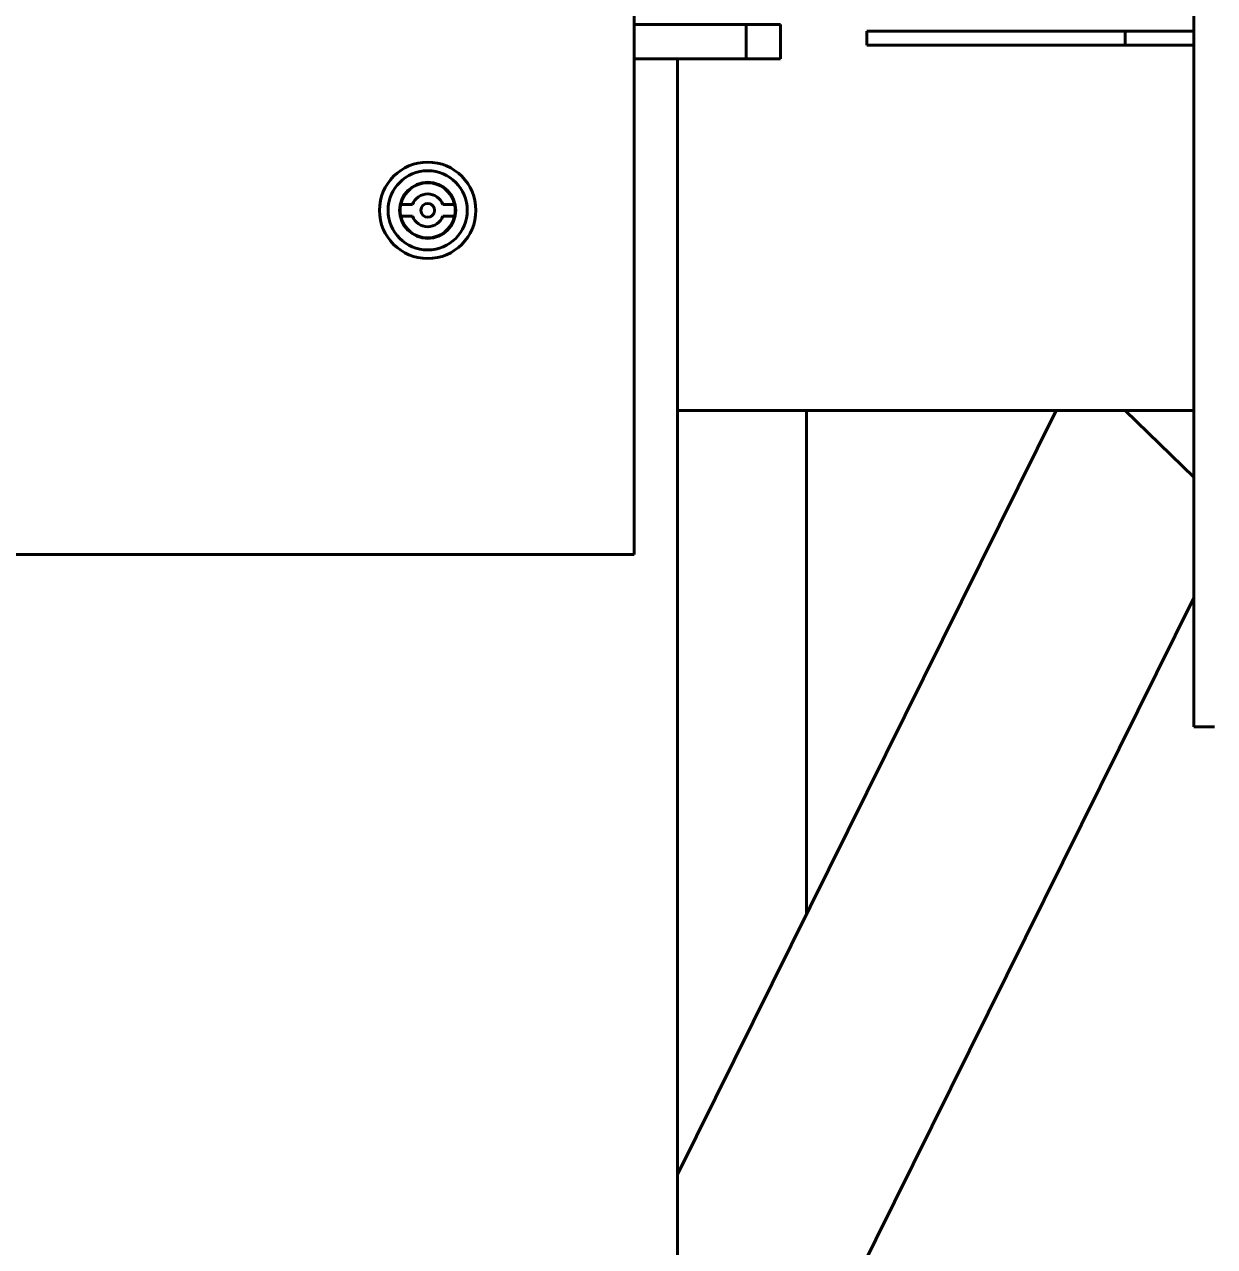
# Model space of a CAD drawing. Header units: millimetres. Extents: x 0 to 4756, y 0 to 3364.
# Drawn here: x 1253.7 to 1599.3, y 617.8 to 972.8 of the extents above; entities that cross this region are included whole.
import ezdxf

# ---------------------------------------------------------------- set-up
doc = ezdxf.new("R2010")
doc.units = ezdxf.units.MM
doc.header["$LTSCALE"] = 4
doc.layers.add('가시적인 것(ISO)', color=3, linetype='Continuous', lineweight=40)
doc.layers.add('치수(ISO)', color=2, linetype='Continuous', lineweight=25)
doc.styles.add('치수 텍스트_PSTEK_POSCO', font='isocp.shx')
doc.dimstyles.new('치수_PSTEK_POSCO', dxfattribs={"dimscale": 4, "dimtxt": 5, "dimasz": 2.5, "dimexe": 2, "dimexo": 2.5, "dimgap": 1, "dimtad": 1, "dimrnd": 1e-08, "dimdsep": 46, "dimtxsty": '치수 텍스트_PSTEK_POSCO', "dimcen": 0.09, "dimdle": 10, "dimclrd": 7, "dimclre": 7, "dimclrt": 2, "dimadec": 1, "dimazin": 2, "dimtfac": 1, "dimtmove": 0, "dimatfit": 3, "dimfxl": 0, "dimtolj": 1, "dimlwd": -1, "dimlwe": -1, "dimarcsym": 0})

# ---------------------------------------------------------------- blocks, each defined once
blk = doc.blocks.new('*D24')
at = {"layer": 'Defpoints', "color": 0}
for p in [(2145.27, 987.57), (768.27, 528.82), (2145.27, 290.29)]:
    blk.add_point(p, dxfattribs=at)
at = {"layer": '치수(ISO)', "color": 7}
for p, q in [((2145.27, 977.57), (2145.27, 282.29)), ((768.27, 518.82), (768.27, 282.29)), ((778.27, 290.29), (2135.27, 290.29))]:
    blk.add_line(p, q, dxfattribs=at)
for points in [[(778.27, 291.95), (778.27, 288.62), (768.27, 290.29)], [(2135.27, 291.95), (2135.27, 288.62), (2145.27, 290.29)]]:
    blk.add_solid(points, dxfattribs=at)
at = {"layer": '치수(ISO)', "color": 2, "insert": (1433.77, 304.29), "char_height": 20, "attachment_point": 4, "style": '치수 텍스트_PSTEK_POSCO'}
blk.add_mtext('\\A1;1377', dxfattribs=at)
blk = doc.blocks.new('*D25')
at = {"layer": 'Defpoints', "color": 0}
for p in [(2095.27, 768.82), (768.27, 528.82), (2095.27, 353.02)]:
    blk.add_point(p, dxfattribs=at)
at = {"layer": '치수(ISO)', "color": 7}
for p, q in [((2095.27, 758.82), (2095.27, 345.02)), ((768.27, 518.82), (768.27, 345.02)), ((778.27, 353.02), (2085.27, 353.02))]:
    blk.add_line(p, q, dxfattribs=at)
for points in [[(778.27, 354.69), (778.27, 351.36), (768.27, 353.02)], [(2085.27, 354.69), (2085.27, 351.36), (2095.27, 353.02)]]:
    blk.add_solid(points, dxfattribs=at)
at = {"layer": '치수(ISO)', "color": 2, "insert": (1408.77, 367.03), "char_height": 20, "attachment_point": 4, "style": '치수 텍스트_PSTEK_POSCO'}
blk.add_mtext('\\A1;1327', dxfattribs=at)

msp = doc.modelspace()

# ---------------------------------------------------------------- linework, layer by layer
at = {"layer": '가시적인 것(ISO)'}
for p, q in [((1430.7692, 818.8208), (1430.7692, 1488.8208)), ((1593.2692, 1168.8108), (1593.2692, 970.8208)), ((1463.2692, 972.8208), (1430.7692, 972.8208)), ((1473.2692, 972.8208), (1463.2692, 972.8208)), ((1463.2692, 972.8208), (1463.2692, 962.8208)), ((1473.2692, 962.8208), (1473.2692, 972.8208)), ((1498.2692, 970.8208), (1573.2692, 970.8208)), ((1498.2692, 966.8208), (1498.2692, 970.8208)), ((1573.2692, 970.8208), (1593.2692, 970.8208)), ((1573.2692, 966.8208), (1573.2692, 970.8208)), ((1593.2692, 970.8208), (1593.2692, 968.8208)), ((1573.2692, 966.8208), (1498.2692, 966.8208)), ((1593.2692, 966.8208), (1573.2692, 966.8208)), ((1593.2692, 968.8208), (1593.2692, 966.8208)), ((1593.2692, 966.8208), (1593.2692, 768.8208)), ((1463.2692, 962.8208), (1430.7692, 962.8208)), ((1443.2692, 523.8208), (1443.2692, 962.8208)), ((1463.2692, 962.8208), (1473.2692, 962.8208)), ((1362.9519, 920.5208), (1366.3338, 920.5208)), ((1378.5865, 920.5208), (1375.2046, 920.5208)), ((1362.9519, 917.1208), (1366.3338, 917.1208)), ((1378.5865, 917.1208), (1375.2046, 917.1208)), ((1553.2692, 860.6708), (1443.2692, 638.7487)), ((1443.2692, 860.6708), (1553.2692, 860.6708)), ((1480.7692, 714.404), (1480.7692, 860.6708)), ((1573.2692, 860.6708), (1553.2692, 860.6708)), ((1593.2692, 841.2671), (1573.2692, 860.6708)), ((1573.2692, 860.6708), (1593.2692, 860.6708)), ((1430.7692, 818.8208), (900.7692, 818.8208)), ((1453.2692, 523.8208), (1593.2692, 806.2671)), ((1593.2692, 768.8208), (1599.2692, 768.8208))]:
    msp.add_line(p, q, dxfattribs=at)
for radius in [14, 11.5, 8.15, 2]:
    msp.add_circle((1370.7692, 918.8208), radius, dxfattribs=at)
for radius, start, end in [(8, 12.268899, 167.731101), (4.75, 20.970961, 159.029039), (8, 167.731101, 192.268899), (8, 347.731101, 12.268899), (8, 192.268899, 347.731101), (4.75, 200.970961, 339.029039)]:
    msp.add_arc((1370.7692, 918.8208), radius, start, end, dxfattribs=at)

# ---------------------------------------------------------------- dimensions: what is measured, and where the dimension line sits
at = {"layer": '치수(ISO)', "color": 7}
dim = msp.add_linear_dim(base=(2145.2692, 290.2878), p1=(768.2692, 528.8208), p2=(2145.2692, 987.5708), angle=180, dimstyle='치수_PSTEK_POSCO', override={"dimdec": 2, "dimtp": 0, "dimtm": 0, "dimtdec": 2, "dimtofl": 0, "dimatfit": 1}, dxfattribs=at)
dim.commit()
dim.dimension.update_dxf_attribs({"geometry": '*D24', "text_midpoint": (1456.7692, 290.2878), "dimtype": 160})
dim = msp.add_linear_dim(base=(2095.2692, 353.0231), p1=(768.2692, 528.8208), p2=(2095.2692, 768.8208), dimstyle='치수_PSTEK_POSCO', override={"dimdec": 2, "dimtp": 0, "dimtm": 0, "dimtdec": 2, "dimtofl": 0, "dimatfit": 1}, dxfattribs=at)
dim.commit()
dim.dimension.update_dxf_attribs({"geometry": '*D25', "text_midpoint": (1431.7692, 353.0231), "dimtype": 160})

doc.saveas('drawing.dxf')
